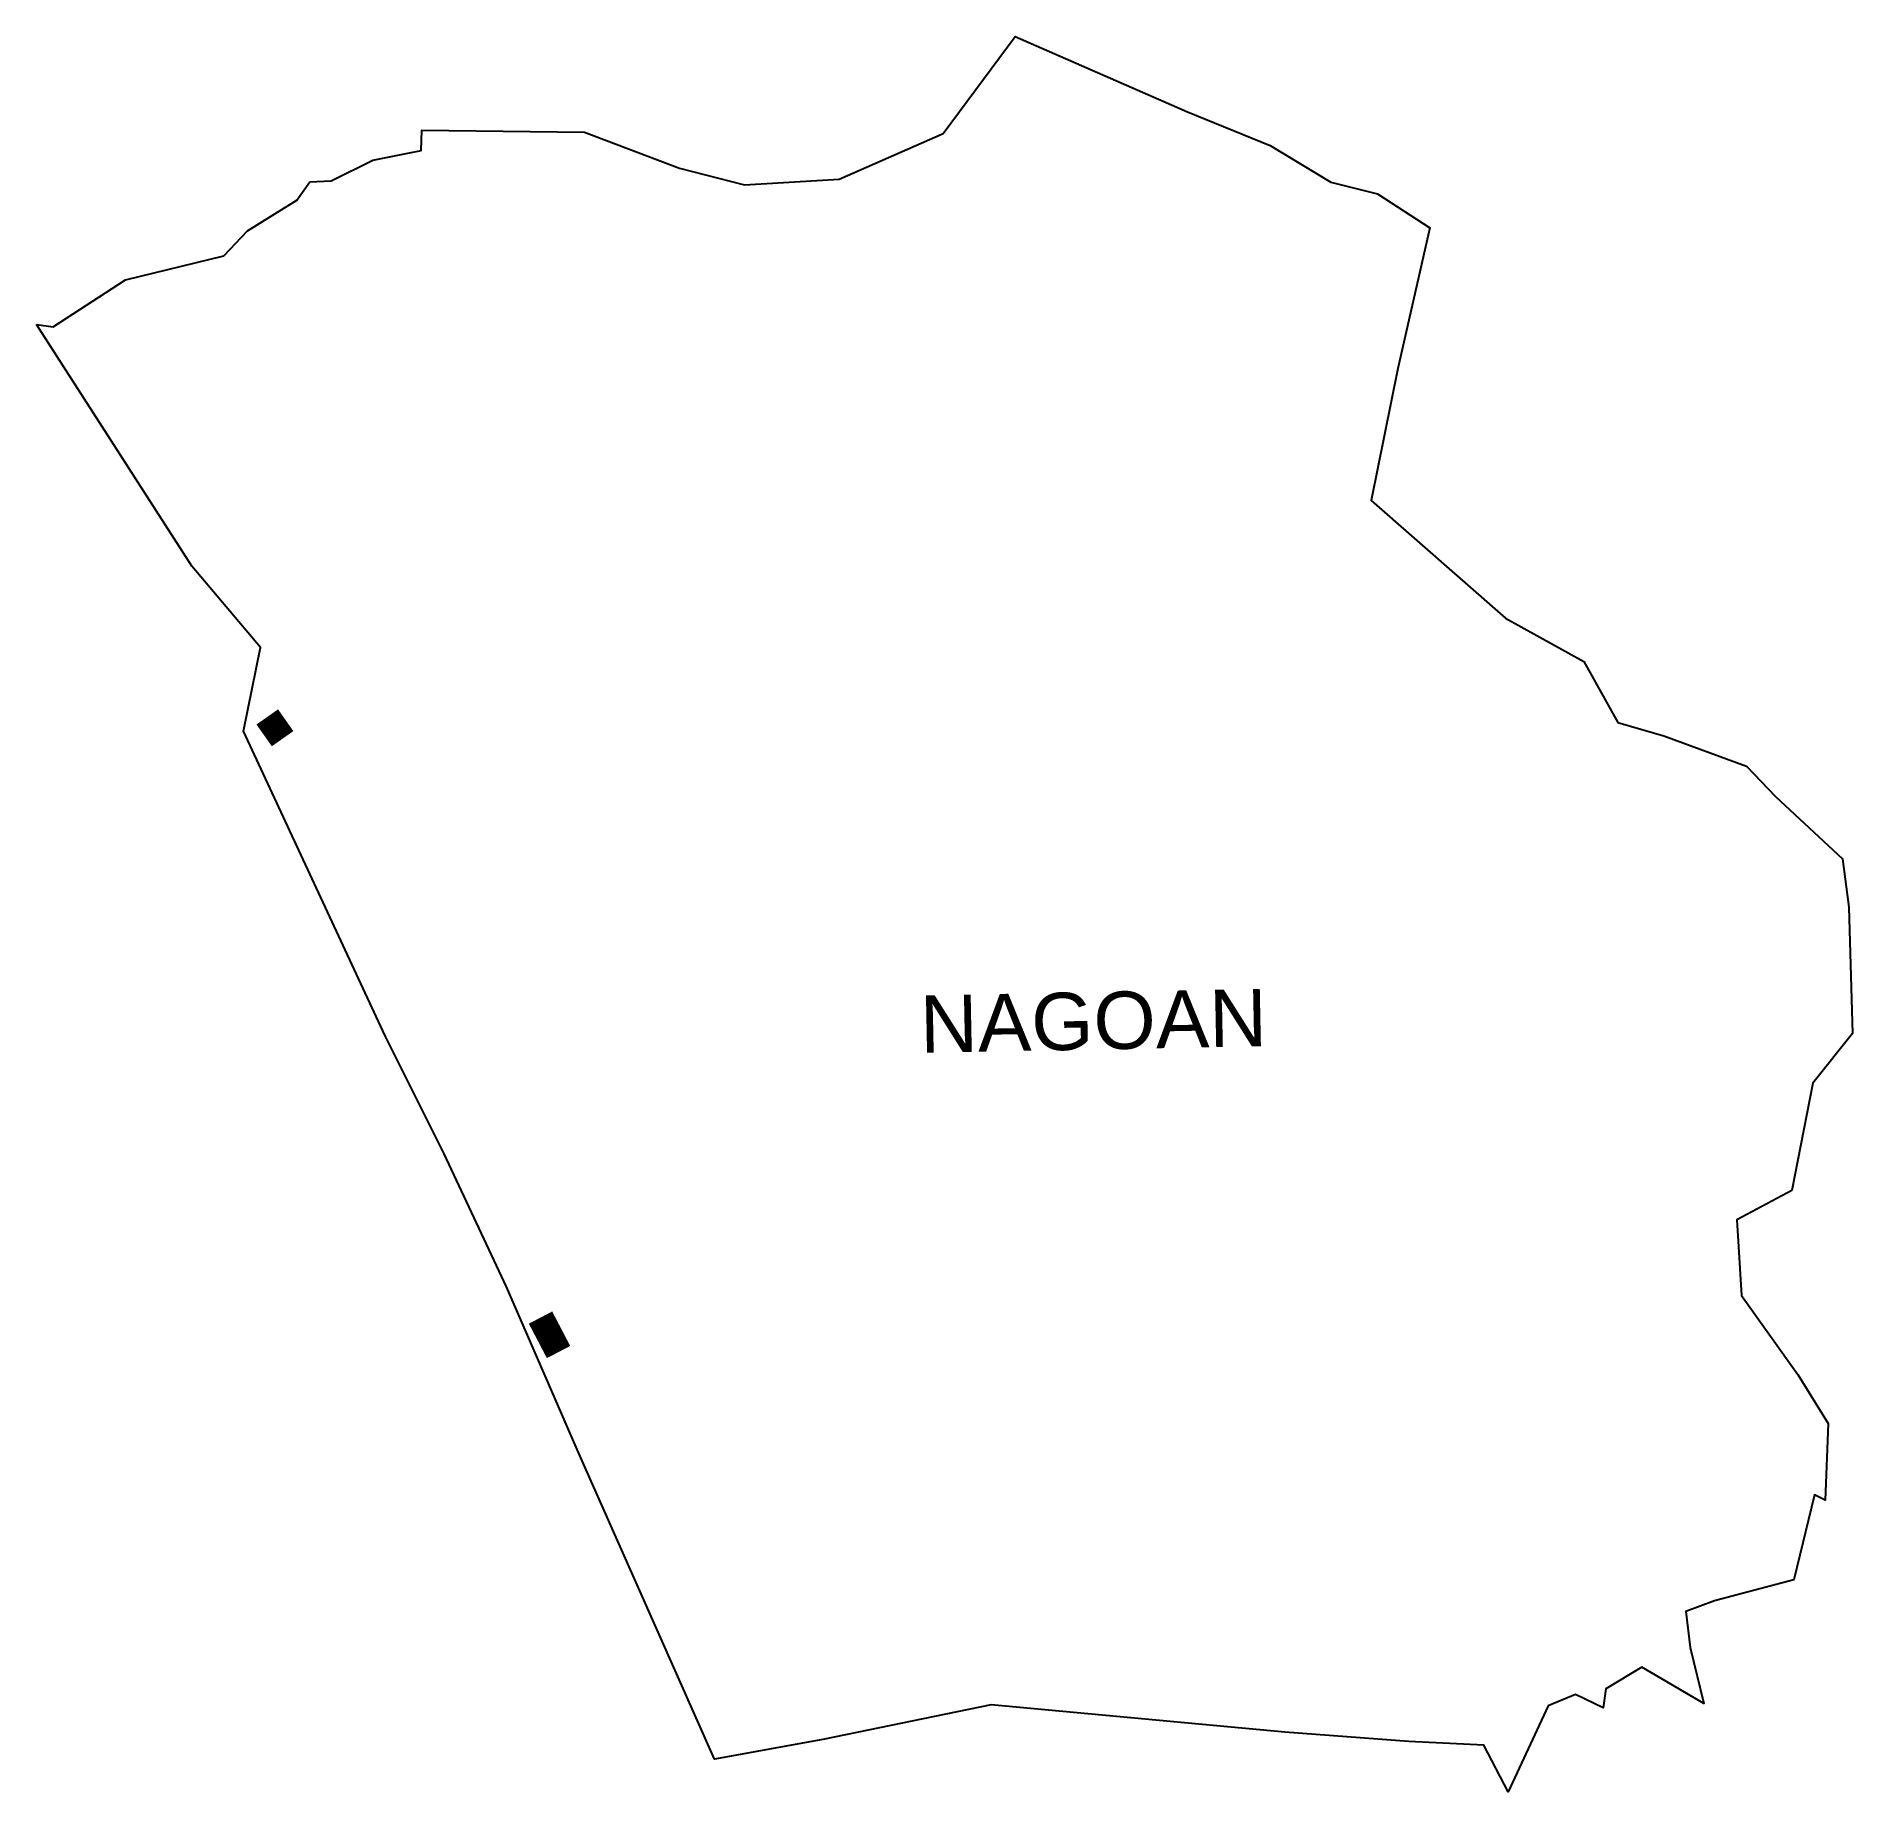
# Model space of a CAD drawing. Header units: metres. Extents: x 277405 to 280851, y 2057105 to 2060435.
import ezdxf

# ---------------------------------------------------------------- set-up
doc = ezdxf.new("R2010")
doc.units = ezdxf.units.M
doc.header["$MEASUREMENT"] = 0
for name, color, linetype in [('UNPROTECTED DUE TO CREEK', 150, 'Continuous'), ('village', 3, 'Continuous'), ('VILLAGE NAME', 250, 'Continuous')]:
    doc.layers.add(name, color=color, linetype=linetype)
doc.styles.get("Standard").update_dxf_attribs({"font": 'arial.ttf'})

msp = doc.modelspace()

# ---------------------------------------------------------------- linework, layer by layer
at = {"color": 3}
msp.add_lwpolyline([(277924.1, 2060158.5), (277964.3, 2060160.6)], dxfattribs=at)
at = {"layer": 'UNPROTECTED DUE TO CREEK', "const_width": 50, "flags": 128}
for points in [[(277843.2, 2059143.6), (277872.3, 2059102.3)], [(278361.6, 2058004.3), (278395.8, 2057938.9)]]:
    msp.add_lwpolyline(points, dxfattribs=at)
at = {"layer": 'village'}
msp.add_lwpolyline([(277405.1, 2059888.1), (277436.8, 2059883.3)], dxfattribs=at)
for points in [[(277964.3, 2060160.6, 0), (278043.4, 2060199.4, 0), (278135.3, 2060217.8, 0), (278136.6, 2060256.3, 0), (278444.8, 2060253, 0), (278625.4, 2060184.3, 0), (278748.9, 2060153, 0), (278928, 2060163.9, 0), (279125.2, 2060250, 0), (279262.1, 2060434.5, 0), (279589.1, 2060291.2, 0), (279745.7, 2060227.2, 0), (279861.1, 2060157.9, 0), (279949.7, 2060135.9, 0), (280048.7, 2060071.1, 0), (280045.4, 2060057.3, 0), (279988.2, 2059804.2, 0), (279937.5, 2059553.8, 0), (280192.3, 2059331.2, 0), (280340.8, 2059248.5, 0), (280405.5, 2059133.3, 0), (280492.9, 2059107.8, 0), (280649.6, 2059050.2, 0), (280704.6, 2058992.9, 0), (280831.8, 2058874.4, 0), (280844, 2058782.5, 0), (280851, 2058543.2, 0)], [(277436.8, 2059883.3, 0), (277574.3, 2059972.8, 0), (277760.6, 2060017.9, 0), (277805.7, 2060065.7, 0), (277899.1, 2060123.9, 0), (277924.1, 2060158.5, 0)], [(280851, 2058543.2, 0), (280775.7, 2058449.2, 0), (280735.4, 2058245.1, 0), (280631.4, 2058189.6, 0), (280639.8, 2058046.4, 0), (280746.8, 2057896.2, 0), (280804.7, 2057803.2, 0), (280798.7, 2057657.9, 0), (280778.7, 2057667.9, 0), (280739.7, 2057506.6, 0), (280588.7, 2057466.8, 0), (280534.3, 2057446.9, 0), (280542.5, 2057378.5, 0), (280568.9, 2057272.1, 0), (280451.2, 2057341.1, 0), (280382.6, 2057300, 0), (280377.5, 2057264.3, 0), (280325.4, 2057289.2, 0), (280273.5, 2057267.6, 0), (280197.6, 2057105, 0), (280151, 2057193.5, 0), (280009.2, 2057199.9, 0), (279773.7, 2057217.6, 0), (279216.8, 2057269.8, 0), (278897.2, 2057203.7, 0), (278691.7, 2057166.4, 0), (278435.3, 2057744, 0), (278296.9, 2058062.3, 0), (278178.8, 2058314.6, 0), (278066.7, 2058538.8, 0), (277797.8, 2059116.3, 0), (277830.3, 2059275.5, 0), (277700.3, 2059429.5, 0), (277405.1, 2059888.1, 0)]]:
    msp.add_polyline3d(points, dxfattribs=at)

# ---------------------------------------------------------------- texts
at = {"layer": 'VILLAGE NAME', "insert": (279080.4, 2058615.2), "char_height": 108.748, "attachment_point": 1, "rotation": 1.1028}
msp.add_mtext_dynamic_manual_height_columns('{\\fArial|b0|i0|c0|p34;NAGOAN}', width=726.929, gutter_width=543.7, heights=[0], dxfattribs=at)

doc.saveas('drawing.dxf')
